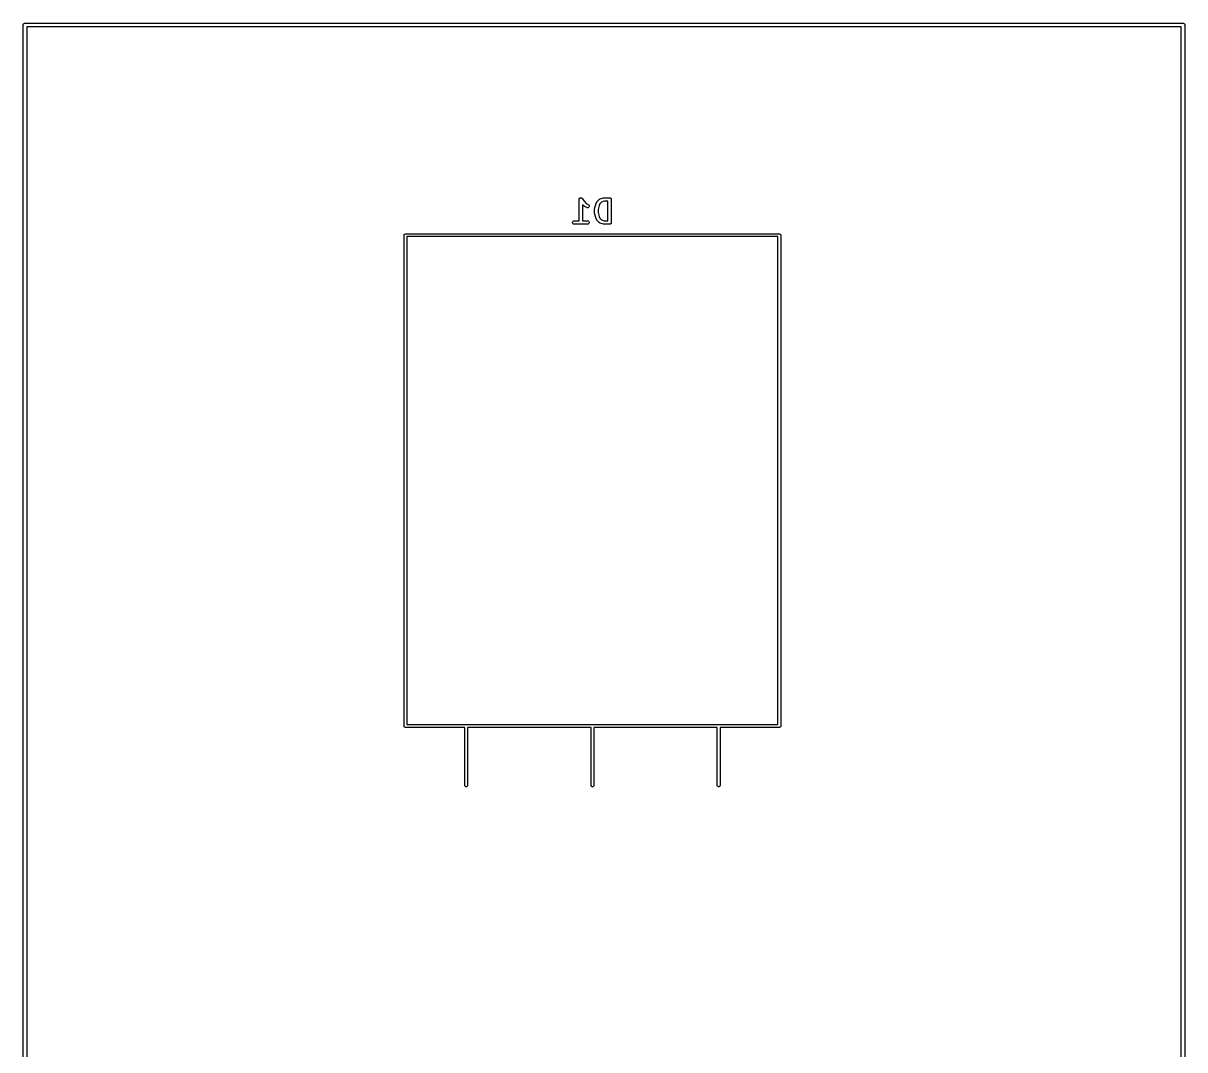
# Model space of a CAD drawing. Extents: x 102 to 197, y -141 to -41.
# Drawn here: x 147 to 197.1, y -85.5 to -41.1 of the extents above; entities that cross this region are included whole.
import ezdxf

# ---------------------------------------------------------------- set-up
doc = ezdxf.new("R2010")
doc.units = 0
doc.header["$MEASUREMENT"] = 0
doc.layers.add('BLACK', color=7, linetype='CONTINUOUS')

msp = doc.modelspace()

# ---------------------------------------------------------------- linework, layer by layer
at = {"layer": 'BLACK', "linetype": 'CONTINUOUS'}
for p, q in [((146.991, -41.2108), (146.993, -41.2045)), ((146.991, -41.2174), (146.991, -41.2108)), ((146.991, -115.187), (146.991, -41.2174)), ((146.993, -41.2045), (146.994, -41.198)), ((146.994, -41.198), (146.998, -41.1922)), ((146.998, -41.1922), (147, -41.1859)), ((147, -41.1859), (147.004, -41.1808)), ((147.004, -41.1808), (147.008, -41.175)), ((147.008, -41.175), (147.013, -41.1708)), ((147.013, -41.1708), (147.017, -41.1657)), ((147.017, -41.1657), (147.023, -41.1623)), ((147.023, -41.1623), (147.028, -41.158)), ((147.028, -41.158), (147.034, -41.1558)), ((147.034, -41.1558), (147.04, -41.1524)), ((147.04, -41.1524), (147.047, -41.1513)), ((147.047, -41.1513), (147.053, -41.149)), ((147.053, -41.149), (147.059, -41.149)), ((147.059, -41.149), (147.059, -41.149)), ((147.059, -41.149), (197.073, -41.149)), ((147.141, -41.299), (147.141, -115.169)), ((196.991, -41.299), (147.141, -41.299)), ((196.991, -141.149), (196.991, -41.299)), ((197.073, -41.149), (197.079, -41.149)), ((197.073, -41.149), (197.073, -41.149)), ((197.079, -41.149), (197.085, -41.1513)), ((197.085, -41.1513), (197.092, -41.1524)), ((197.092, -41.1524), (197.098, -41.1558)), ((197.098, -41.1558), (197.104, -41.158)), ((197.104, -41.158), (197.109, -41.1623)), ((197.109, -41.1623), (197.115, -41.1657)), ((197.115, -41.1657), (197.119, -41.1708)), ((197.119, -41.1708), (197.124, -41.175)), ((197.124, -41.175), (197.128, -41.1808)), ((197.128, -41.1808), (197.132, -41.1859)), ((197.132, -41.1859), (197.134, -41.1922)), ((197.134, -41.1922), (197.138, -41.198)), ((197.138, -41.198), (197.139, -41.2045)), ((197.139, -41.2045), (197.141, -41.2108)), ((197.141, -41.2108), (197.141, -41.2174)), ((197.141, -41.2174), (197.141, -41.2174)), ((197.141, -41.2174), (197.141, -141.231)), ((170.991, -48.7481), (170.994, -48.7395)), ((170.992, -48.7523), (170.991, -48.7481)), ((170.991, -48.7564), (170.992, -48.7523)), ((170.991, -49.6814), (170.991, -48.7564)), ((170.994, -48.7395), (170.996, -48.7307)), ((170.996, -48.7307), (170.998, -48.7271)), ((170.998, -48.7271), (170.999, -48.7231)), ((170.999, -48.7231), (171.004, -48.7159)), ((171.004, -48.7159), (171.009, -48.7082)), ((171.009, -48.7082), (171.012, -48.7055)), ((171.012, -48.7055), (171.014, -48.7021)), ((171.014, -48.7021), (171.022, -48.6972)), ((171.022, -48.6972), (171.028, -48.6914)), ((171.028, -48.6914), (171.032, -48.69)), ((171.032, -48.69), (171.036, -48.6877)), ((171.036, -48.6877), (171.045, -48.6856)), ((171.045, -48.6856), (171.053, -48.6825)), ((171.053, -48.6825), (171.057, -48.6825)), ((171.057, -48.6825), (171.061, -48.6815)), ((171.061, -48.6815), (171.07, -48.6825)), ((171.07, -48.6825), (171.079, -48.6825)), ((171.079, -48.6825), (171.083, -48.6839)), ((171.083, -48.6839), (171.087, -48.6844)), ((171.087, -48.6844), (171.095, -48.6884)), ((171.095, -48.6884), (171.103, -48.6914)), ((171.103, -48.6914), (171.107, -48.6941)), ((171.107, -48.6941), (171.11, -48.6959)), ((171.11, -48.6959), (171.117, -48.7024)), ((171.117, -48.7024), (171.123, -48.7082)), ((171.123, -48.7082), (171.126, -48.7118)), ((171.126, -48.7118), (171.128, -48.7148)), ((171.128, -48.7148), (171.22, -48.8515)), ((171.203, -49.0475), (171.141, -48.9851)), ((171.141, -48.9851), (171.141, -49.6814)), ((171.213, -49.0544), (171.203, -49.0475)), ((171.223, -49.0616), (171.213, -49.0544)), ((171.22, -48.8515), (171.301, -48.9328)), ((171.318, -49.1092), (171.223, -49.0616)), ((171.301, -48.9328), (171.385, -48.975)), ((171.343, -49.1166), (171.318, -49.1092)), ((171.369, -49.115), (171.343, -49.1166)), ((171.393, -49.1047), (171.369, -49.115)), ((171.385, -48.975), (171.406, -48.9905)), ((171.412, -49.0868), (171.393, -49.1047)), ((171.406, -48.9905), (171.421, -49.0123)), ((171.424, -49.0635), (171.412, -49.0868)), ((171.421, -49.0123), (171.427, -49.0376)), ((171.427, -49.0376), (171.424, -49.0635)), ((171.66, -49.1668), (171.708, -48.9763)), ((171.708, -48.9763), (171.711, -48.9688)), ((171.711, -48.9688), (171.713, -48.9609)), ((171.713, -48.9609), (171.761, -48.8657)), ((171.761, -48.8657), (171.768, -48.856)), ((171.768, -48.856), (171.775, -48.8462)), ((171.775, -48.8462), (171.87, -48.751)), ((171.851, -49.0207), (171.808, -49.1942)), ((171.89, -48.9437), (171.851, -49.0207)), ((171.87, -48.751), (171.874, -48.7485)), ((171.874, -48.7485), (171.877, -48.7453)), ((171.877, -48.7453), (171.884, -48.7411)), ((171.884, -48.7411), (171.891, -48.736)), ((171.964, -48.8696), (171.89, -48.9437)), ((171.891, -48.736), (171.896, -48.7349)), ((171.896, -48.7349), (171.899, -48.7328)), ((171.899, -48.7328), (172.042, -48.6852)), ((172.078, -48.8314), (171.964, -48.8696)), ((172.042, -48.6852), (172.054, -48.6835)), ((172.054, -48.6835), (172.066, -48.6814)), ((172.066, -48.6814), (172.304, -48.6814)), ((172.229, -48.8314), (172.078, -48.8314)), ((172.229, -49.6814), (172.229, -48.8314)), ((172.304, -48.6814), (172.311, -48.6825)), ((172.311, -48.6825), (172.317, -48.6825)), ((172.317, -48.6825), (172.323, -48.6848)), ((172.323, -48.6848), (172.33, -48.6859)), ((172.33, -48.6859), (172.335, -48.6892)), ((172.335, -48.6892), (172.342, -48.6914)), ((172.342, -48.6914), (172.347, -48.6956)), ((172.347, -48.6956), (172.352, -48.6989)), ((172.352, -48.6989), (172.357, -48.704)), ((172.357, -48.704), (172.362, -48.7082)), ((172.362, -48.7082), (172.365, -48.7139)), ((172.365, -48.7139), (172.369, -48.7189)), ((172.369, -48.7189), (172.371, -48.725)), ((172.371, -48.725), (172.375, -48.7307)), ((172.375, -48.7307), (172.376, -48.7372)), ((172.376, -48.7372), (172.378, -48.7434)), ((172.378, -48.7434), (172.378, -48.7499)), ((172.378, -48.7499), (172.379, -48.7564)), ((172.379, -48.7564), (172.379, -49.7564)), ((171.658, -49.185), (171.659, -49.1759)), ((171.658, -49.3278), (171.658, -49.185)), ((171.659, -49.3368), (171.658, -49.3278)), ((171.659, -49.1759), (171.66, -49.1668)), ((171.66, -49.346), (171.659, -49.3368)), ((171.708, -49.5365), (171.66, -49.346)), ((171.711, -49.544), (171.708, -49.5365)), ((171.713, -49.5518), (171.711, -49.544)), ((171.761, -49.6471), (171.713, -49.5518)), ((171.768, -49.6567), (171.761, -49.6471)), ((171.808, -49.1942), (171.808, -49.3186)), ((171.808, -49.3186), (171.851, -49.4921)), ((171.851, -49.4921), (171.89, -49.5691)), ((171.89, -49.5691), (171.964, -49.6432)), ((171.964, -49.6432), (172.078, -49.6814)), ((170.706, -49.7434), (170.715, -49.7189)), ((170.706, -49.7694), (170.706, -49.7434)), ((170.715, -49.7939), (170.706, -49.7694)), ((170.715, -49.7189), (170.732, -49.6989)), ((170.732, -49.8138), (170.715, -49.7939)), ((170.732, -49.6989), (170.755, -49.6859)), ((170.755, -49.8269), (170.732, -49.8138)), ((170.755, -49.6859), (170.78, -49.6814)), ((170.78, -49.8314), (170.755, -49.8269)), ((170.78, -49.6814), (170.991, -49.6814)), ((171.352, -49.8314), (170.78, -49.8314)), ((171.141, -49.6814), (171.352, -49.6814)), ((171.352, -49.6814), (171.377, -49.6859)), ((171.377, -49.8269), (171.352, -49.8314)), ((171.377, -49.6859), (171.4, -49.6989)), ((171.4, -49.8138), (171.377, -49.8269)), ((171.4, -49.6989), (171.417, -49.7189)), ((171.417, -49.7939), (171.4, -49.8138)), ((171.417, -49.7189), (171.426, -49.7434)), ((171.426, -49.7694), (171.417, -49.7939)), ((171.426, -49.7434), (171.426, -49.7694)), ((171.775, -49.6666), (171.768, -49.6567)), ((171.87, -49.7618), (171.775, -49.6666)), ((171.874, -49.7643), (171.87, -49.7618)), ((171.877, -49.7675), (171.874, -49.7643)), ((171.884, -49.7717), (171.877, -49.7675)), ((171.891, -49.7767), (171.884, -49.7717)), ((171.896, -49.7779), (171.891, -49.7767)), ((171.899, -49.7799), (171.896, -49.7779)), ((172.042, -49.8275), (171.899, -49.7799)), ((172.054, -49.8293), (172.042, -49.8275)), ((172.066, -49.8314), (172.054, -49.8293)), ((172.304, -49.8314), (172.066, -49.8314)), ((172.078, -49.6814), (172.229, -49.6814)), ((172.311, -49.8302), (172.304, -49.8314)), ((172.317, -49.8302), (172.311, -49.8302)), ((172.323, -49.828), (172.317, -49.8302)), ((172.33, -49.8269), (172.323, -49.828)), ((172.335, -49.8236), (172.33, -49.8269)), ((172.342, -49.8213), (172.335, -49.8236)), ((172.347, -49.8171), (172.342, -49.8213)), ((172.352, -49.8138), (172.347, -49.8171)), ((172.357, -49.8088), (172.352, -49.8138)), ((172.362, -49.8046), (172.357, -49.8088)), ((172.365, -49.7989), (172.362, -49.8046)), ((172.369, -49.7939), (172.365, -49.7989)), ((172.371, -49.7877), (172.369, -49.7939)), ((172.375, -49.782), (172.371, -49.7877)), ((172.376, -49.7756), (172.375, -49.782)), ((172.378, -49.7694), (172.376, -49.7756)), ((172.379, -49.7564), (172.378, -49.7628)), ((172.378, -49.7628), (172.378, -49.7694)), ((163.436, -50.2934), (163.438, -50.2884)), ((163.436, -50.2988), (163.436, -50.2934)), ((163.436, -71.4992), (163.436, -50.2988)), ((163.438, -50.2884), (163.439, -50.2832)), ((163.439, -50.2832), (163.441, -50.2786)), ((163.441, -50.2786), (163.443, -50.2735)), ((163.443, -50.2735), (163.447, -50.2694)), ((163.447, -50.2694), (163.449, -50.2648)), ((163.449, -50.2648), (163.453, -50.2614)), ((163.453, -50.2614), (163.457, -50.2573)), ((163.457, -50.2573), (163.461, -50.2547)), ((163.461, -50.2547), (163.466, -50.2512)), ((163.466, -50.2512), (163.471, -50.2494)), ((163.471, -50.2494), (163.475, -50.2467)), ((163.475, -50.2467), (163.48, -50.2458)), ((163.48, -50.2458), (163.485, -50.244)), ((163.485, -50.244), (163.491, -50.244)), ((163.491, -50.244), (163.491, -50.244)), ((163.491, -50.244), (179.641, -50.244)), ((163.556, -50.364), (163.556, -71.434)), ((179.576, -50.364), (163.556, -50.364)), ((179.576, -71.434), (179.576, -50.364)), ((179.641, -50.244), (179.647, -50.244)), ((179.641, -50.244), (179.641, -50.244)), ((179.647, -50.244), (179.652, -50.2458)), ((179.652, -50.2458), (179.657, -50.2467)), ((179.657, -50.2467), (179.661, -50.2494)), ((179.661, -50.2494), (179.666, -50.2512)), ((179.666, -50.2512), (179.671, -50.2547)), ((179.671, -50.2547), (179.675, -50.2573)), ((179.675, -50.2573), (179.679, -50.2614)), ((179.679, -50.2614), (179.683, -50.2648)), ((179.683, -50.2648), (179.685, -50.2695)), ((179.685, -50.2695), (179.689, -50.2735)), ((179.689, -50.2735), (179.691, -50.2785)), ((179.691, -50.2785), (179.693, -50.2832)), ((179.693, -50.2832), (179.694, -50.2884)), ((179.694, -50.2884), (179.696, -50.2934)), ((179.696, -50.2934), (179.696, -50.2987)), ((179.696, -50.2987), (179.696, -50.2988)), ((179.696, -50.2988), (179.696, -71.4992)), ((163.436, -71.4993), (163.436, -71.4992)), ((163.436, -71.5046), (163.436, -71.4993)), ((163.438, -71.5096), (163.436, -71.5046)), ((163.439, -71.5148), (163.438, -71.5096)), ((163.441, -71.5195), (163.439, -71.5148)), ((163.443, -71.5245), (163.441, -71.5195)), ((163.447, -71.5285), (163.443, -71.5245)), ((163.449, -71.5332), (163.447, -71.5285)), ((163.453, -71.5366), (163.449, -71.5332)), ((163.457, -71.5407), (163.453, -71.5366)), ((163.461, -71.5433), (163.457, -71.5407)), ((163.466, -71.5468), (163.461, -71.5433)), ((163.471, -71.5486), (163.466, -71.5468)), ((163.475, -71.5513), (163.471, -71.5486)), ((163.48, -71.5522), (163.475, -71.5513)), ((163.485, -71.554), (163.48, -71.5522)), ((163.491, -71.554), (163.485, -71.554)), ((166.056, -71.554), (163.491, -71.554)), ((163.491, -71.554), (163.491, -71.554)), ((163.556, -71.434), (179.576, -71.434)), ((166.056, -74.0592), (166.056, -71.554)), ((171.506, -71.554), (166.176, -71.554)), ((166.176, -71.554), (166.176, -74.0592)), ((171.506, -74.0592), (171.506, -71.554)), ((176.956, -71.554), (171.626, -71.554)), ((171.626, -71.554), (171.626, -74.0592)), ((176.956, -74.0592), (176.956, -71.554)), ((179.641, -71.554), (177.076, -71.554)), ((177.076, -71.554), (177.076, -74.0592)), ((179.647, -71.554), (179.641, -71.554)), ((179.641, -71.554), (179.641, -71.554)), ((179.652, -71.5522), (179.647, -71.554)), ((179.657, -71.5513), (179.652, -71.5522)), ((179.661, -71.5486), (179.657, -71.5513)), ((179.666, -71.5468), (179.661, -71.5486)), ((179.671, -71.5433), (179.666, -71.5468)), ((179.675, -71.5407), (179.671, -71.5433)), ((179.679, -71.5366), (179.675, -71.5407)), ((179.683, -71.5332), (179.679, -71.5366)), ((179.685, -71.5285), (179.683, -71.5332)), ((179.689, -71.5245), (179.685, -71.5285)), ((179.691, -71.5195), (179.689, -71.5245)), ((179.693, -71.5148), (179.691, -71.5195)), ((179.694, -71.5096), (179.693, -71.5148)), ((179.696, -71.5046), (179.694, -71.5096)), ((179.696, -71.4992), (179.696, -71.4993)), ((179.696, -71.4993), (179.696, -71.5046)), ((166.059, -74.0748), (166.056, -74.0592)), ((166.069, -74.0932), (166.059, -74.0748)), ((166.086, -74.1068), (166.069, -74.0932)), ((166.105, -74.114), (166.086, -74.1068)), ((166.127, -74.114), (166.105, -74.114)), ((166.146, -74.1068), (166.127, -74.114)), ((166.163, -74.0932), (166.146, -74.1068)), ((166.173, -74.0748), (166.163, -74.0932)), ((166.176, -74.0592), (166.173, -74.0748)), ((171.509, -74.0748), (171.506, -74.0592)), ((171.519, -74.0932), (171.509, -74.0748)), ((171.536, -74.1068), (171.519, -74.0932)), ((171.555, -74.114), (171.536, -74.1068)), ((171.577, -74.114), (171.555, -74.114)), ((171.596, -74.1068), (171.577, -74.114)), ((171.613, -74.0932), (171.596, -74.1068)), ((171.623, -74.0748), (171.613, -74.0932)), ((171.626, -74.0592), (171.623, -74.0748)), ((176.959, -74.0748), (176.956, -74.0592)), ((176.969, -74.0932), (176.959, -74.0748)), ((176.986, -74.1068), (176.969, -74.0932)), ((177.005, -74.114), (176.986, -74.1068)), ((177.027, -74.114), (177.005, -74.114)), ((177.046, -74.1068), (177.027, -74.114)), ((177.063, -74.0932), (177.046, -74.1068)), ((177.073, -74.0748), (177.063, -74.0932)), ((177.076, -74.0592), (177.073, -74.0748))]:
    msp.add_line(p, q, dxfattribs=at)

doc.saveas('drawing.dxf')
